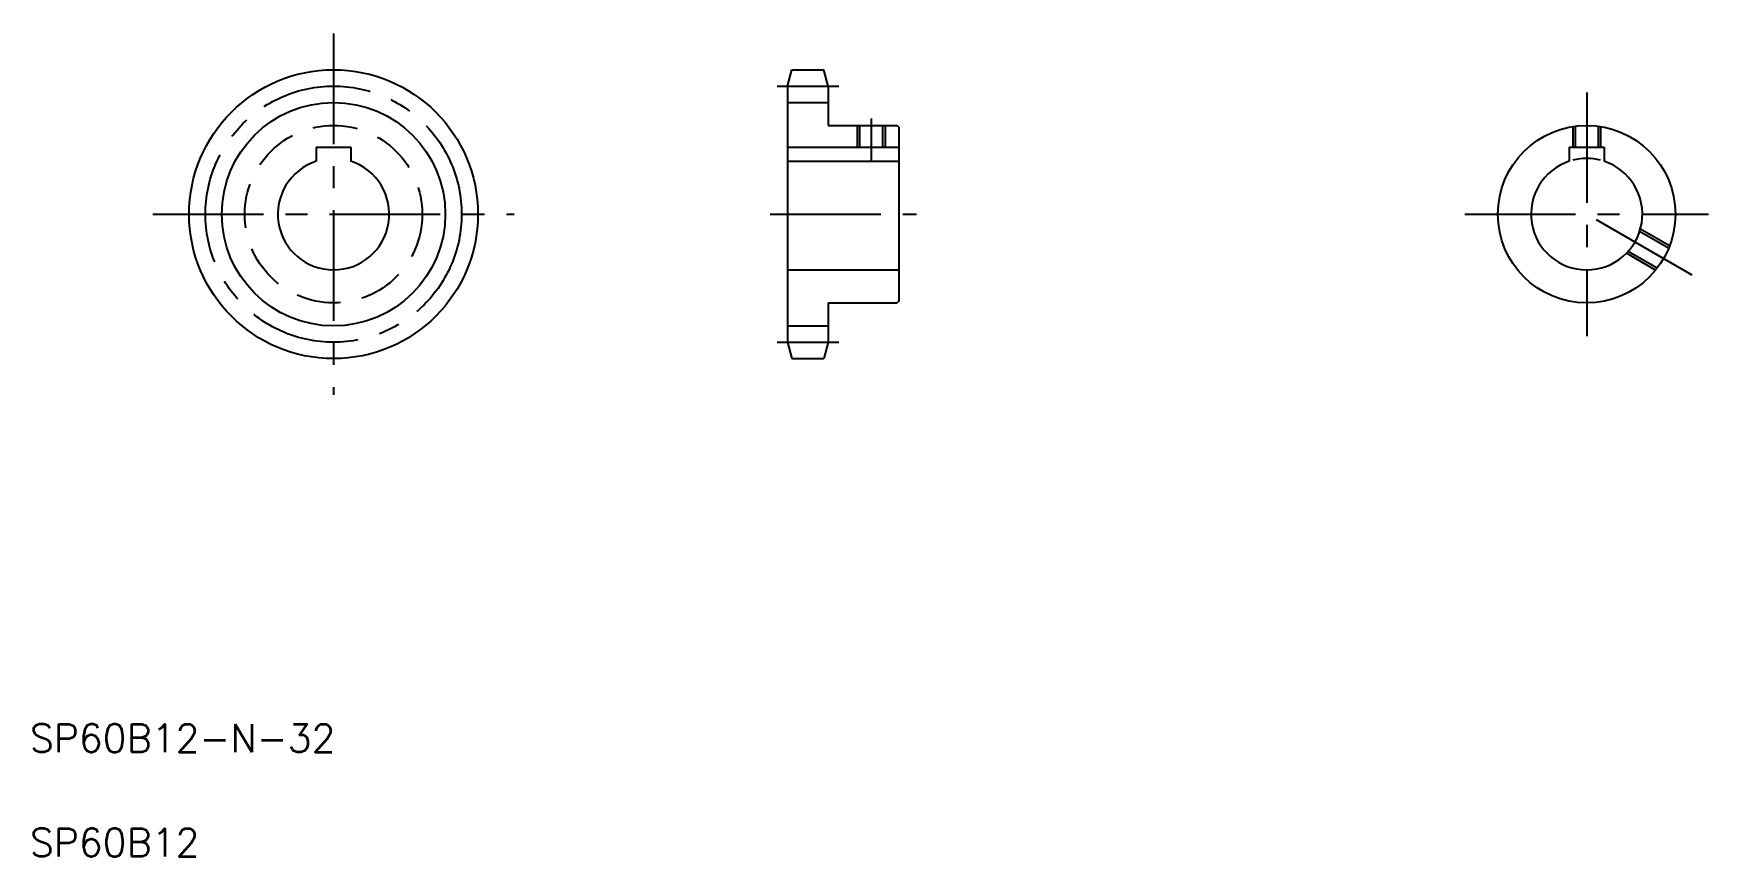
# Model space of a CAD drawing. Extents: x 21 to 502, y 20 to 256.
import ezdxf

# ---------------------------------------------------------------- set-up
doc = ezdxf.new("R2010")
doc.units = 0
doc.linetypes.add('CENTER', pattern=[50.8, 31.75, -6.35, 6.35, -6.35])
doc.linetypes.add('DASHED', pattern=[19.05, 12.7, -6.35])
doc.layers.get('0').update_dxf_attribs({"linetype": 'CONTINUOUS'})
doc.layers.add('CENTER', color=1, linetype='CENTER')
doc.styles.get("Standard").update_dxf_attribs({"font": 'txt', "bigfont": 'BIGFONT'})

msp = doc.modelspace()

# ---------------------------------------------------------------- linework, layer by layer
at = {"color": 7, "linetype": 'CONTINUOUS'}
for p, q in [((237.69, 241.36), (238.95, 246.06)), ((238.95, 246.06), (248.13, 246.06)), ((249.39, 241.36), (248.13, 246.06)), ((237.69, 241.36), (237.69, 167.76)), ((249.39, 241.36), (249.39, 230.06)), ((237.69, 236.66), (249.39, 236.66)), ((249.39, 230.06), (269.19, 230.06)), ((258.39, 230.04), (258.39, 223.84)), ((264.99, 230.04), (264.99, 223.84)), ((269.19, 230.06), (269.69, 229.56)), ((269.69, 229.56), (269.69, 179.56)), ((102.24, 223.86), (112.24, 223.86)), ((102.24, 223.86), (102.24, 219.76)), ((112.24, 223.86), (112.24, 219.76)), ((237.69, 223.86), (269.69, 223.86)), ((462.29, 223.86), (472.29, 223.86)), ((462.29, 223.86), (462.29, 219.76)), ((472.29, 223.86), (472.29, 219.76)), ((237.69, 219.76), (269.69, 219.76)), ((237.69, 188.56), (269.69, 188.56)), ((249.39, 179.06), (269.19, 179.06)), ((249.39, 179.06), (249.39, 167.76)), ((254.34, 179.06), (254.34, 179.06)), ((259.29, 179.06), (259.29, 179.06)), ((269.69, 179.56), (269.19, 179.06)), ((237.69, 172.46), (249.39, 172.46)), ((237.69, 167.76), (238.95, 163.06)), ((249.39, 167.76), (248.13, 163.06)), ((238.95, 163.06), (248.13, 163.06))]:
    msp.add_line(p, q, dxfattribs=at)
at = {"color": 3, "linetype": 'CONTINUOUS'}
for p, q in [((257.69, 230.04), (257.69, 223.84)), ((265.69, 230.04), (265.69, 223.84))]:
    msp.add_line(p, q, dxfattribs=at)
at = {"color": 3, "linetype": 'DASHED'}
for p, q in [((463.29, 229.75), (463.29, 223.86)), ((463.99, 229.85), (463.99, 223.86)), ((470.59, 229.85), (470.59, 223.86)), ((471.29, 229.75), (471.29, 223.86)), ((490.84, 194.78), (482.5, 199.59)), ((491.1, 195.44), (482.71, 200.28)), ((487.1, 188.51), (478.71, 193.35)), ((487.54, 189.06), (479.2, 193.88))]:
    msp.add_line(p, q, dxfattribs=at)
at = {"color": 7, "linetype": 'CONTINUOUS'}
for centre, radius in [((107.24, 204.56), 41.5), ((467.29, 204.56), 25.5)]:
    msp.add_circle(centre, radius, dxfattribs=at)
at = {"color": 3, "linetype": 'CONTINUOUS'}
msp.add_circle((107.24, 204.56), 32.1, dxfattribs=at)
at = {"color": 3, "linetype": 'DASHED'}
msp.add_circle((107.24, 204.56), 25.5, dxfattribs=at)
at = {"color": 7, "linetype": 'CONTINUOUS'}
for centre in [(107.24, 204.56), (467.29, 204.56)]:
    msp.add_arc(centre, 16, 108.21, 71.79, dxfattribs=at)
at = {"color": 3, "linetype": 'CONTINUOUS'}
msp.add_arc((467.29, 204.56), 16, 75.5225, 104.4775, dxfattribs=at)
at = {"layer": 'CENTER', "color": 1, "linetype": 'CENTER'}
for p, q in [((107.24, 256.48), (107.24, 152.64)), ((234.69, 241.36), (252.39, 241.36)), ((467.29, 239.56), (467.29, 169.56)), ((261.69, 232.04), (261.69, 219.74)), ((55.32, 204.56), (159.15, 204.56)), ((232.69, 204.56), (274.69, 204.56)), ((432.29, 204.56), (502.29, 204.56)), ((497.6, 187.06), (467.29, 204.56)), ((234.69, 167.76), (252.39, 167.76))]:
    msp.add_line(p, q, dxfattribs=at)
msp.add_circle((107.24, 204.56), 36.8, dxfattribs=at)

# ---------------------------------------------------------------- texts
at = {"color": 7, "linetype": 'CONTINUOUS'}
for s, p in [('SP60B12-N-32', (20, 50)), ('SP60B12', (20, 20))]:
    msp.add_text(s, height=8, dxfattribs=at).set_placement(p)

doc.saveas('drawing.dxf')
